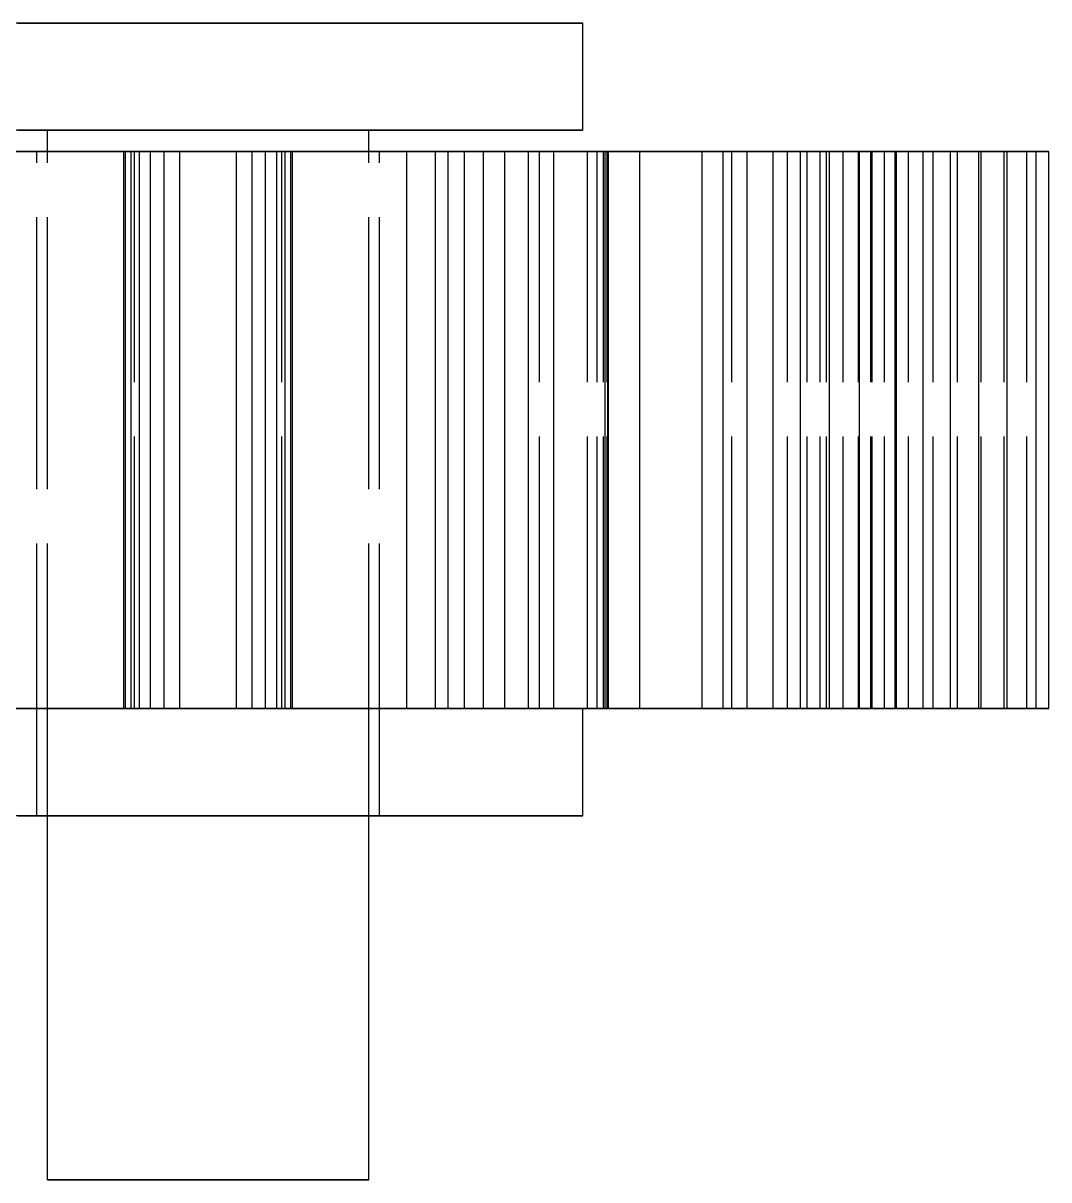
# Model space of a CAD drawing. Header units: millimetres. Extents: x -7 to 110, y -22 to 35.
# Drawn here: x 27.06 to 31.85, y 0 to 5.4 of the extents above; entities that cross this region are included whole.
import ezdxf

# ---------------------------------------------------------------- set-up
doc = ezdxf.new("R2010")
doc.units = ezdxf.units.MM
doc.linetypes.add('DASHED', pattern=[1.524, 1.27, -0.254])
doc.layers.add('HIDDEN', color=8, linetype='DASHED')
doc.layers.add('VISIBLE', color=7, linetype='CONTINUOUS')

msp = doc.modelspace()

# ---------------------------------------------------------------- linework, layer by layer
at = {"layer": 'HIDDEN'}
for points in [[(29.67492, 5.4), (29.61937, 5.4), (29.56381, 5.4), (29.50826, 5.4), (29.4527, 5.4), (29.39715, 5.4), (29.34159, 5.4), (29.28603, 5.4), (29.23048, 5.4), (29.17492, 5.4), (29.11937, 5.4), (29.06381, 5.4), (29.00826, 5.4), (28.9527, 5.4), (28.89715, 5.4), (28.84159, 5.4), (28.78603, 5.4), (28.73048, 5.4), (28.67492, 5.4), (28.61937, 5.4), (28.56381, 5.4), (28.50826, 5.4), (28.4527, 5.4), (28.39715, 5.4), (28.34159, 5.4), (28.28603, 5.4), (28.23048, 5.4), (28.17492, 5.4), (28.11937, 5.4), (28.06381, 5.4), (28.00826, 5.4), (27.9527, 5.4), (27.89715, 5.4), (27.84159, 5.4), (27.78603, 5.4), (27.73048, 5.4), (27.67492, 5.4), (27.61937, 5.4), (27.56381, 5.4), (27.50826, 5.4), (27.4527, 5.4), (27.39715, 5.4), (27.34159, 5.4), (27.28603, 5.4), (27.23048, 5.4), (27.17492, 5.4), (27.11937, 5.4), (27.06381, 5.4), (27.00826, 5.4)], [(29.67492, 4.9), (29.61937, 4.9), (29.56381, 4.9), (29.50826, 4.9), (29.4527, 4.9), (29.39715, 4.9), (29.34159, 4.9), (29.28603, 4.9), (29.23048, 4.9), (29.17492, 4.9), (29.11937, 4.9), (29.06381, 4.9), (29.00826, 4.9), (28.9527, 4.9), (28.89715, 4.9), (28.84159, 4.9), (28.78603, 4.9), (28.73048, 4.9), (28.67492, 4.9), (28.61937, 4.9), (28.56381, 4.9), (28.50826, 4.9), (28.4527, 4.9), (28.39715, 4.9), (28.34159, 4.9), (28.28603, 4.9), (28.23048, 4.9), (28.17492, 4.9), (28.11937, 4.9), (28.06381, 4.9), (28.00826, 4.9), (27.9527, 4.9), (27.89715, 4.9), (27.84159, 4.9), (27.78603, 4.9), (27.73048, 4.9), (27.67492, 4.9), (27.61937, 4.9), (27.56381, 4.9), (27.50826, 4.9), (27.4527, 4.9), (27.39715, 4.9), (27.34159, 4.9), (27.28603, 4.9), (27.23048, 4.9), (27.17492, 4.9), (27.11937, 4.9), (27.06381, 4.9), (27.00826, 4.9)], [(28.67492, 4.9), (28.65111, 4.9), (28.6273, 4.9), (28.60349, 4.9), (28.57969, 4.9), (28.55588, 4.9), (28.53207, 4.9), (28.50826, 4.9), (28.48445, 4.9), (28.46064, 4.9), (28.43683, 4.9), (28.41302, 4.9), (28.38921, 4.9), (28.3654, 4.9), (28.34159, 4.9), (28.31778, 4.9), (28.29397, 4.9), (28.27016, 4.9), (28.24635, 4.9), (28.22254, 4.9), (28.19873, 4.9), (28.17492, 4.9), (28.15111, 4.9), (28.1273, 4.9), (28.10349, 4.9), (28.07969, 4.9), (28.05588, 4.9), (28.03207, 4.9), (28.00826, 4.9), (27.98445, 4.9), (27.96064, 4.9), (27.93683, 4.9), (27.91302, 4.9), (27.88921, 4.9), (27.8654, 4.9), (27.84159, 4.9), (27.81778, 4.9), (27.79397, 4.9), (27.77016, 4.9), (27.74635, 4.9), (27.72254, 4.9), (27.69873, 4.9), (27.67492, 4.9), (27.65111, 4.9), (27.6273, 4.9), (27.60349, 4.9), (27.57969, 4.9), (27.55588, 4.9), (27.53207, 4.9), (27.50826, 4.9), (27.48445, 4.9), (27.46064, 4.9), (27.43683, 4.9), (27.41302, 4.9), (27.38921, 4.9), (27.3654, 4.9), (27.34159, 4.9), (27.31778, 4.9), (27.29397, 4.9), (27.27016, 4.9), (27.24635, 4.9), (27.22254, 4.9), (27.19873, 4.9), (27.17492, 4.9)], [(27.17492, 4.9), (27.18683, 4.9), (27.19873, 4.9), (27.21064, 4.9), (27.22254, 4.9), (27.23445, 4.9), (27.24635, 4.9), (27.25826, 4.9), (27.27016, 4.9), (27.28207, 4.9), (27.29397, 4.9), (27.30588, 4.9), (27.31778, 4.9), (27.32969, 4.9), (27.34159, 4.9), (27.35349, 4.9), (27.3654, 4.9), (27.3773, 4.9), (27.38921, 4.9), (27.40111, 4.9), (27.41302, 4.9), (27.42492, 4.9), (27.43683, 4.9), (27.44873, 4.9), (27.46064, 4.9), (27.47254, 4.9), (27.48445, 4.9), (27.49635, 4.9), (27.50826, 4.9), (27.52016, 4.9), (27.53207, 4.9), (27.54397, 4.9), (27.55588, 4.9), (27.56778, 4.9), (27.57969, 4.9), (27.59159, 4.9), (27.60349, 4.9), (27.6154, 4.9), (27.6273, 4.9), (27.63921, 4.9), (27.65111, 4.9), (27.66302, 4.9), (27.67492, 4.9), (27.68683, 4.9), (27.69873, 4.9), (27.71064, 4.9), (27.72254, 4.9), (27.73445, 4.9), (27.74635, 4.9), (27.75826, 4.9), (27.77016, 4.9), (27.78207, 4.9), (27.79397, 4.9), (27.80588, 4.9), (27.81778, 4.9), (27.82969, 4.9), (27.84159, 4.9), (27.85349, 4.9), (27.8654, 4.9), (27.8773, 4.9), (27.88921, 4.9), (27.90111, 4.9), (27.91302, 4.9), (27.92492, 4.9)], [(27.92492, 4.9), (27.93683, 4.9), (27.94873, 4.9), (27.96064, 4.9), (27.97254, 4.9), (27.98445, 4.9), (27.99635, 4.9), (28.00826, 4.9), (28.02016, 4.9), (28.03207, 4.9), (28.04397, 4.9), (28.05588, 4.9), (28.06778, 4.9), (28.07969, 4.9), (28.09159, 4.9), (28.10349, 4.9), (28.1154, 4.9), (28.1273, 4.9), (28.13921, 4.9), (28.15111, 4.9), (28.16302, 4.9), (28.17492, 4.9), (28.18683, 4.9), (28.19873, 4.9), (28.21064, 4.9), (28.22254, 4.9), (28.23445, 4.9), (28.24635, 4.9), (28.25826, 4.9), (28.27016, 4.9), (28.28207, 4.9), (28.29397, 4.9), (28.30588, 4.9), (28.31778, 4.9), (28.32969, 4.9), (28.34159, 4.9), (28.35349, 4.9), (28.3654, 4.9), (28.3773, 4.9), (28.38921, 4.9), (28.40111, 4.9), (28.41302, 4.9), (28.42492, 4.9), (28.43683, 4.9), (28.44873, 4.9), (28.46064, 4.9), (28.47254, 4.9), (28.48445, 4.9), (28.49635, 4.9), (28.50826, 4.9), (28.52016, 4.9), (28.53207, 4.9), (28.54397, 4.9), (28.55588, 4.9), (28.56778, 4.9), (28.57969, 4.9), (28.59159, 4.9), (28.60349, 4.9), (28.6154, 4.9), (28.6273, 4.9), (28.63921, 4.9), (28.65111, 4.9), (28.66302, 4.9), (28.67492, 4.9)], [(27.58086, 4.8), (26.99646, 4.8)], [(28.72492, 4.8), (28.69953, 4.8), (28.67413, 4.8), (28.64873, 4.8), (28.62334, 4.8), (28.59794, 4.8), (28.57254, 4.8), (28.54715, 4.8), (28.52175, 4.8), (28.49635, 4.8), (28.47095, 4.8), (28.44556, 4.8), (28.42016, 4.8), (28.39476, 4.8), (28.36937, 4.8), (28.34397, 4.8), (28.31857, 4.8), (28.29318, 4.8), (28.26778, 4.8), (28.24238, 4.8), (28.21699, 4.8), (28.19159, 4.8), (28.16619, 4.8), (28.1408, 4.8), (28.1154, 4.8), (28.09, 4.8), (28.06461, 4.8), (28.03921, 4.8), (28.01381, 4.8), (27.98842, 4.8), (27.96302, 4.8), (27.93762, 4.8), (27.91222, 4.8), (27.88683, 4.8), (27.86143, 4.8), (27.83603, 4.8), (27.81064, 4.8), (27.78524, 4.8), (27.75984, 4.8), (27.73445, 4.8), (27.70905, 4.8), (27.68365, 4.8), (27.65826, 4.8), (27.63286, 4.8), (27.60746, 4.8), (27.58207, 4.8), (27.55667, 4.8), (27.53127, 4.8), (27.50588, 4.8), (27.48048, 4.8), (27.45508, 4.8), (27.42969, 4.8), (27.40429, 4.8), (27.37889, 4.8), (27.35349, 4.8), (27.3281, 4.8), (27.3027, 4.8), (27.2773, 4.8), (27.25191, 4.8), (27.22651, 4.8), (27.20111, 4.8), (27.17572, 4.8), (27.15032, 4.8), (27.12492, 4.8)], [(27.12492, 4.8), (27.13762, 4.8), (27.15032, 4.8), (27.16302, 4.8), (27.17572, 4.8), (27.18842, 4.8), (27.20111, 4.8), (27.21381, 4.8), (27.22651, 4.8), (27.23921, 4.8), (27.25191, 4.8), (27.26461, 4.8), (27.2773, 4.8), (27.29, 4.8), (27.3027, 4.8), (27.3154, 4.8), (27.3281, 4.8), (27.3408, 4.8), (27.35349, 4.8), (27.36619, 4.8), (27.37889, 4.8), (27.39159, 4.8), (27.40429, 4.8), (27.41699, 4.8), (27.42969, 4.8), (27.44238, 4.8), (27.45508, 4.8), (27.46778, 4.8), (27.48048, 4.8), (27.49318, 4.8), (27.50588, 4.8), (27.51857, 4.8), (27.53127, 4.8), (27.54397, 4.8), (27.55667, 4.8), (27.56937, 4.8), (27.58207, 4.8), (27.59476, 4.8), (27.60746, 4.8), (27.62016, 4.8), (27.63286, 4.8), (27.64556, 4.8), (27.65826, 4.8), (27.67095, 4.8), (27.68365, 4.8), (27.69635, 4.8), (27.70905, 4.8), (27.72175, 4.8), (27.73445, 4.8), (27.74715, 4.8), (27.75984, 4.8), (27.77254, 4.8), (27.78524, 4.8), (27.79794, 4.8), (27.81064, 4.8), (27.82334, 4.8), (27.83603, 4.8), (27.84873, 4.8), (27.86143, 4.8), (27.87413, 4.8), (27.88683, 4.8), (27.89953, 4.8), (27.91222, 4.8), (27.92492, 4.8)], [(27.12492, 1.7), (27.12492, 4.8)], [(27.17492, 1.7), (27.17492, 4.8)], [(27.58086, 4.8), (27.53133, 4.8)], [(27.53133, 4.8), (27.58086, 4.8)], [(27.53133, 4.8), (27.58086, 4.8)], [(27.53862, 4.8), (27.53133, 4.8)], [(27.53133, 2.2), (27.53133, 4.8)], [(27.5649, 4.8), (27.53862, 4.8)], [(27.53862, 2.2), (27.53862, 4.8)], [(27.60473, 4.8), (27.5649, 4.8)], [(27.5649, 2.2), (27.5649, 4.8)], [(27.58086, 2.2), (27.58086, 4.8)], [(27.58086, 2.2), (27.58086, 4.8)], [(27.65641, 4.8), (27.60473, 4.8)], [(27.60473, 2.2), (27.60473, 4.8)], [(27.71902, 4.8), (27.65641, 4.8)], [(27.65641, 2.2), (27.65641, 4.8)], [(27.79202, 4.8), (27.71902, 4.8)], [(27.71902, 2.2), (27.71902, 4.8)], [(28.05782, 4.8), (27.79202, 4.8)], [(27.79202, 2.2), (27.79202, 4.8)], [(27.92492, 4.8), (27.93762, 4.8), (27.95032, 4.8), (27.96302, 4.8), (27.97572, 4.8), (27.98842, 4.8), (28.00111, 4.8), (28.01381, 4.8), (28.02651, 4.8), (28.03921, 4.8), (28.05191, 4.8), (28.06461, 4.8), (28.0773, 4.8), (28.09, 4.8), (28.1027, 4.8), (28.1154, 4.8), (28.1281, 4.8), (28.1408, 4.8), (28.15349, 4.8), (28.16619, 4.8), (28.17889, 4.8), (28.19159, 4.8), (28.20429, 4.8), (28.21699, 4.8), (28.22969, 4.8), (28.24238, 4.8), (28.25508, 4.8), (28.26778, 4.8), (28.28048, 4.8), (28.29318, 4.8), (28.30588, 4.8), (28.31857, 4.8), (28.33127, 4.8), (28.34397, 4.8), (28.35667, 4.8), (28.36937, 4.8), (28.38207, 4.8), (28.39476, 4.8), (28.40746, 4.8), (28.42016, 4.8), (28.43286, 4.8), (28.44556, 4.8), (28.45826, 4.8), (28.47095, 4.8), (28.48365, 4.8), (28.49635, 4.8), (28.50905, 4.8), (28.52175, 4.8), (28.53445, 4.8), (28.54715, 4.8), (28.55984, 4.8), (28.57254, 4.8), (28.58524, 4.8), (28.59794, 4.8), (28.61064, 4.8), (28.62334, 4.8), (28.63603, 4.8), (28.64873, 4.8), (28.66143, 4.8), (28.67413, 4.8), (28.68683, 4.8), (28.69953, 4.8), (28.71222, 4.8), (28.72492, 4.8)], [(28.13082, 4.8), (28.05782, 4.8)], [(28.05782, 2.2), (28.05782, 4.8)], [(28.19344, 4.8), (28.13082, 4.8)], [(28.13082, 2.2), (28.13082, 4.8)], [(28.24511, 4.8), (28.19344, 4.8)], [(28.19344, 2.2), (28.19344, 4.8)], [(28.28495, 4.8), (28.24511, 4.8)], [(28.24511, 2.2), (28.24511, 4.8)], [(28.31852, 4.8), (28.26899, 4.8)], [(28.26899, 4.8), (28.31852, 4.8)], [(28.85338, 4.8), (28.26899, 4.8)], [(28.26899, 4.8), (28.31852, 4.8)], [(28.26899, 2.2), (28.26899, 4.8)], [(28.26899, 2.2), (28.26899, 4.8)], [(28.31122, 4.8), (28.28495, 4.8)], [(28.28495, 2.2), (28.28495, 4.8)], [(28.31852, 4.8), (28.31122, 4.8)], [(28.31122, 2.2), (28.31122, 4.8)], [(28.31852, 2.2), (28.31852, 4.8)], [(28.67492, 1.7), (28.67492, 4.8)], [(28.72492, 1.7), (28.72492, 4.8)], [(28.98706, 4.8), (28.85338, 4.8)], [(28.85338, 2.2), (28.85338, 4.8)], [(29.04578, 4.8), (28.98706, 4.8)], [(28.98706, 2.2), (28.98706, 4.8)], [(29.12241, 4.8), (29.04578, 4.8)], [(29.04578, 2.2), (29.04578, 4.8)], [(29.2116, 4.8), (29.12241, 4.8)], [(29.12241, 2.2), (29.12241, 4.8)], [(29.31153, 4.8), (29.2116, 4.8)], [(29.2116, 2.2), (29.2116, 4.8)], [(29.42116, 4.8), (29.31153, 4.8)], [(29.31153, 2.2), (29.31153, 4.8)], [(29.53976, 4.8), (29.42116, 4.8)], [(29.42116, 2.2), (29.42116, 4.8)], [(29.6963, 4.8), (29.47336, 4.8)], [(29.47336, 4.8), (29.79538, 4.8)], [(29.94202, 4.8), (29.47336, 4.8)], [(29.47336, 4.8), (29.6963, 4.8)], [(29.47336, 2.2), (29.47336, 4.8)], [(29.47336, 2.2), (29.47336, 4.8)], [(29.77924, 4.8), (29.53976, 4.8)], [(29.53976, 2.2), (29.53976, 4.8)], [(29.74187, 4.8), (29.6963, 4.8)], [(29.6963, 4.8), (29.74187, 4.8)], [(29.6963, 2.2), (29.6963, 4.8)], [(29.6963, 2.2), (29.6963, 4.8)], [(29.77115, 4.8), (29.74187, 4.8)], [(29.74187, 4.8), (29.77115, 4.8)], [(29.74187, 2.2), (29.74187, 4.8)], [(29.74187, 2.2), (29.74187, 4.8)], [(29.78856, 4.8), (29.77115, 4.8)], [(29.77115, 4.8), (29.78856, 4.8)], [(29.77115, 2.2), (29.77115, 4.8)], [(29.77115, 2.2), (29.77115, 4.8)], [(29.79218, 4.8), (29.77924, 4.8)], [(29.77924, 2.2), (29.77924, 4.8)], [(29.79538, 4.8), (29.78856, 4.8)], [(29.78856, 4.8), (29.79538, 4.8)], [(29.78856, 2.2), (29.78856, 4.8)], [(29.78856, 2.2), (29.78856, 4.8)], [(29.79538, 4.8), (29.79218, 4.8)], [(29.79218, 2.2), (29.79218, 4.8)], [(29.79538, 2.2), (29.79538, 4.8)], [(30.23242, 4.8), (29.94202, 4.8)], [(29.94202, 2.2), (29.94202, 4.8)], [(30.33093, 4.8), (30.23242, 4.8)], [(30.23242, 2.2), (30.23242, 4.8)], [(30.44274, 4.8), (30.33093, 4.8)], [(30.33093, 2.2), (30.33093, 4.8)], [(30.72323, 4.8), (30.37105, 4.8)], [(30.37105, 4.8), (30.63114, 4.8)], [(30.63114, 4.8), (30.37105, 4.8)], [(30.37105, 4.8), (30.72323, 4.8)], [(30.37105, 2.2), (30.37105, 4.8)], [(30.37105, 2.2), (30.37105, 4.8)], [(30.56362, 4.8), (30.44274, 4.8)], [(30.44274, 2.2), (30.44274, 4.8)], [(30.69202, 4.8), (30.56362, 4.8)], [(30.56362, 2.2), (30.56362, 4.8)], [(30.63114, 4.8), (31.02076, 4.8)], [(31.02076, 4.8), (30.63114, 4.8)], [(30.63114, 2.2), (30.63114, 4.8)], [(30.63114, 2.2), (30.63114, 4.8)], [(30.82694, 4.8), (30.69202, 4.8)], [(30.69202, 2.2), (30.69202, 4.8)], [(30.81264, 4.8), (30.72323, 4.8)], [(30.72323, 4.8), (30.81264, 4.8)], [(30.72323, 2.2), (30.72323, 4.8)], [(30.72323, 2.2), (30.72323, 4.8)], [(31.19593, 4.8), (30.78426, 4.8)], [(30.78426, 4.8), (31.19593, 4.8)], [(30.78426, 2.2), (30.78426, 4.8)], [(30.78426, 2.2), (30.78426, 4.8)], [(30.89168, 4.8), (30.81264, 4.8)], [(30.81264, 4.8), (30.89168, 4.8)], [(30.81264, 2.2), (30.81264, 4.8)], [(30.81264, 2.2), (30.81264, 4.8)], [(30.96766, 4.8), (30.82694, 4.8)], [(30.82694, 2.2), (30.82694, 4.8)], [(30.9629, 4.8), (30.89168, 4.8)], [(30.89168, 4.8), (30.9629, 4.8)], [(30.89168, 2.2), (30.89168, 4.8)], [(30.89168, 2.2), (30.89168, 4.8)], [(31.02685, 4.8), (30.9629, 4.8)], [(30.9629, 4.8), (31.02685, 4.8)], [(30.9629, 2.2), (30.9629, 4.8)], [(30.9629, 2.2), (30.9629, 4.8)], [(31.13338, 4.8), (30.96766, 4.8)], [(30.96766, 2.2), (30.96766, 4.8)], [(31.02076, 4.8), (31.13338, 4.8)], [(31.13955, 4.8), (31.02076, 4.8)], [(31.02076, 2.2), (31.02076, 4.8)], [(31.02076, 2.2), (31.02076, 4.8)], [(31.0837, 4.8), (31.02685, 4.8)], [(31.02685, 4.8), (31.0837, 4.8)], [(31.02685, 2.2), (31.02685, 4.8)], [(31.02685, 2.2), (31.02685, 4.8)], [(31.13338, 4.8), (31.0837, 4.8)], [(31.0837, 4.8), (31.13338, 4.8)], [(31.0837, 2.2), (31.0837, 4.8)], [(31.0837, 2.2), (31.0837, 4.8)], [(31.13338, 2.2), (31.13338, 4.8)], [(31.26439, 4.8), (31.13955, 4.8)], [(31.13955, 2.2), (31.13955, 4.8)], [(31.31147, 4.8), (31.19593, 4.8)], [(31.19593, 4.8), (31.31147, 4.8)], [(31.19593, 2.2), (31.19593, 4.8)], [(31.19593, 2.2), (31.19593, 4.8)], [(31.39302, 4.8), (31.26439, 4.8)], [(31.26439, 2.2), (31.26439, 4.8)], [(31.42462, 4.8), (31.31147, 4.8)], [(31.31147, 4.8), (31.42462, 4.8)], [(31.31147, 2.2), (31.31147, 4.8)], [(31.31147, 2.2), (31.31147, 4.8)], [(31.52445, 4.8), (31.39302, 4.8)], [(31.39302, 2.2), (31.39302, 4.8)], [(31.53552, 4.8), (31.42462, 4.8)], [(31.42462, 4.8), (31.53552, 4.8)], [(31.42462, 2.2), (31.42462, 4.8)], [(31.42462, 2.2), (31.42462, 4.8)], [(31.65795, 4.8), (31.52445, 4.8)], [(31.52445, 2.2), (31.52445, 4.8)], [(31.64395, 4.8), (31.53552, 4.8)], [(31.53552, 4.8), (31.64395, 4.8)], [(31.53552, 2.2), (31.53552, 4.8)], [(31.53552, 2.2), (31.53552, 4.8)], [(31.74958, 4.8), (31.64395, 4.8)], [(31.64395, 4.8), (31.74958, 4.8)], [(31.64395, 2.2), (31.64395, 4.8)], [(31.64395, 2.2), (31.64395, 4.8)], [(31.79291, 4.8), (31.65795, 4.8)], [(31.65795, 2.2), (31.65795, 4.8)], [(31.85205, 4.8), (31.74958, 4.8)], [(31.74958, 4.8), (31.85205, 4.8)], [(31.74958, 2.2), (31.74958, 4.8)], [(31.74958, 2.2), (31.74958, 4.8)], [(31.85205, 4.8), (31.79291, 4.8)], [(31.79291, 2.2), (31.79291, 4.8)], [(31.85205, 2.2), (31.85205, 4.8)], [(27.58086, 2.2), (26.99646, 2.2)], [(29.67492, 2.2), (29.61937, 2.2), (29.56381, 2.2), (29.50826, 2.2), (29.4527, 2.2), (29.39715, 2.2), (29.34159, 2.2), (29.28603, 2.2), (29.23048, 2.2), (29.17492, 2.2), (29.11937, 2.2), (29.06381, 2.2), (29.00826, 2.2), (28.9527, 2.2), (28.89715, 2.2), (28.84159, 2.2), (28.78603, 2.2), (28.73048, 2.2), (28.67492, 2.2), (28.61937, 2.2), (28.56381, 2.2), (28.50826, 2.2), (28.4527, 2.2), (28.39715, 2.2), (28.34159, 2.2), (28.28603, 2.2), (28.23048, 2.2), (28.17492, 2.2), (28.11937, 2.2), (28.06381, 2.2), (28.00826, 2.2), (27.9527, 2.2), (27.89715, 2.2), (27.84159, 2.2), (27.78603, 2.2), (27.73048, 2.2), (27.67492, 2.2), (27.61937, 2.2), (27.56381, 2.2), (27.50826, 2.2), (27.4527, 2.2), (27.39715, 2.2), (27.34159, 2.2), (27.28603, 2.2), (27.23048, 2.2), (27.17492, 2.2), (27.11937, 2.2), (27.06381, 2.2), (27.00826, 2.2)], [(27.03603, 2.2), (27.06381, 2.2), (27.09159, 2.2), (27.11937, 2.2), (27.14715, 2.2), (27.17492, 2.2), (27.2027, 2.2), (27.23048, 2.2), (27.25826, 2.2), (27.28603, 2.2), (27.31381, 2.2), (27.34159, 2.2), (27.36937, 2.2), (27.39715, 2.2), (27.42492, 2.2), (27.4527, 2.2), (27.48048, 2.2), (27.50826, 2.2), (27.53603, 2.2), (27.56381, 2.2), (27.59159, 2.2), (27.61937, 2.2), (27.64715, 2.2), (27.67492, 2.2), (27.7027, 2.2), (27.73048, 2.2), (27.75826, 2.2), (27.78603, 2.2), (27.81381, 2.2), (27.84159, 2.2), (27.86937, 2.2), (27.89715, 2.2), (27.92492, 2.2)], [(27.58086, 2.2), (27.53133, 2.2)], [(27.53133, 2.2), (27.58086, 2.2)], [(27.53133, 2.2), (27.58086, 2.2)], [(27.53862, 2.2), (27.53133, 2.2)], [(27.5649, 2.2), (27.53862, 2.2)], [(27.60473, 2.2), (27.5649, 2.2)], [(27.65641, 2.2), (27.60473, 2.2)], [(27.71902, 2.2), (27.65641, 2.2)], [(27.79202, 2.2), (27.71902, 2.2)], [(28.05782, 2.2), (27.79202, 2.2)], [(27.92492, 2.2), (27.9527, 2.2), (27.98048, 2.2), (28.00826, 2.2), (28.03603, 2.2), (28.06381, 2.2), (28.09159, 2.2), (28.11937, 2.2), (28.14715, 2.2), (28.17492, 2.2), (28.2027, 2.2), (28.23048, 2.2), (28.25826, 2.2), (28.28603, 2.2), (28.31381, 2.2), (28.34159, 2.2), (28.36937, 2.2), (28.39715, 2.2), (28.42492, 2.2), (28.4527, 2.2), (28.48048, 2.2), (28.50826, 2.2), (28.53603, 2.2), (28.56381, 2.2), (28.59159, 2.2), (28.61937, 2.2), (28.64715, 2.2), (28.67492, 2.2), (28.7027, 2.2), (28.73048, 2.2), (28.75826, 2.2), (28.78603, 2.2), (28.81381, 2.2), (28.84159, 2.2), (28.86937, 2.2), (28.89715, 2.2), (28.92492, 2.2), (28.9527, 2.2), (28.98048, 2.2), (29.00826, 2.2), (29.03603, 2.2), (29.06381, 2.2), (29.09159, 2.2), (29.11937, 2.2), (29.14715, 2.2), (29.17492, 2.2), (29.2027, 2.2), (29.23048, 2.2), (29.25826, 2.2), (29.28603, 2.2), (29.31381, 2.2), (29.34159, 2.2), (29.36937, 2.2), (29.39715, 2.2), (29.42492, 2.2), (29.4527, 2.2), (29.48048, 2.2), (29.50826, 2.2), (29.53603, 2.2), (29.56381, 2.2), (29.59159, 2.2), (29.61937, 2.2), (29.64715, 2.2), (29.67492, 2.2)], [(28.13082, 2.2), (28.05782, 2.2)], [(28.19344, 2.2), (28.13082, 2.2)], [(28.24511, 2.2), (28.19344, 2.2)], [(28.28495, 2.2), (28.24511, 2.2)], [(28.31852, 2.2), (28.26899, 2.2)], [(28.26899, 2.2), (28.31852, 2.2)], [(28.85338, 2.2), (28.26899, 2.2)], [(28.26899, 2.2), (28.31852, 2.2)], [(28.31122, 2.2), (28.28495, 2.2)], [(28.31852, 2.2), (28.31122, 2.2)], [(28.98706, 2.2), (28.85338, 2.2)], [(29.04578, 2.2), (28.98706, 2.2)], [(29.12241, 2.2), (29.04578, 2.2)], [(29.2116, 2.2), (29.12241, 2.2)], [(29.31153, 2.2), (29.2116, 2.2)], [(29.42116, 2.2), (29.31153, 2.2)], [(29.53976, 2.2), (29.42116, 2.2)], [(29.6963, 2.2), (29.47336, 2.2)], [(29.47336, 2.2), (29.79538, 2.2)], [(29.94202, 2.2), (29.47336, 2.2)], [(29.47336, 2.2), (29.6963, 2.2)], [(29.77924, 2.2), (29.53976, 2.2)], [(29.74187, 2.2), (29.6963, 2.2)], [(29.6963, 2.2), (29.74187, 2.2)], [(29.77115, 2.2), (29.74187, 2.2)], [(29.74187, 2.2), (29.77115, 2.2)], [(29.78856, 2.2), (29.77115, 2.2)], [(29.77115, 2.2), (29.78856, 2.2)], [(29.79218, 2.2), (29.77924, 2.2)], [(29.79538, 2.2), (29.78856, 2.2)], [(29.78856, 2.2), (29.79538, 2.2)], [(29.79538, 2.2), (29.79218, 2.2)], [(30.23242, 2.2), (29.94202, 2.2)], [(30.33093, 2.2), (30.23242, 2.2)], [(30.44274, 2.2), (30.33093, 2.2)], [(30.72323, 2.2), (30.37105, 2.2)], [(30.37105, 2.2), (30.63114, 2.2)], [(30.63114, 2.2), (30.37105, 2.2)], [(30.37105, 2.2), (30.72323, 2.2)], [(30.56362, 2.2), (30.44274, 2.2)], [(30.69202, 2.2), (30.56362, 2.2)], [(30.63114, 2.2), (31.02076, 2.2)], [(31.02076, 2.2), (30.63114, 2.2)], [(30.82694, 2.2), (30.69202, 2.2)], [(30.81264, 2.2), (30.72323, 2.2)], [(30.72323, 2.2), (30.81264, 2.2)], [(31.19593, 2.2), (30.78426, 2.2)], [(30.78426, 2.2), (31.19593, 2.2)], [(30.89168, 2.2), (30.81264, 2.2)], [(30.81264, 2.2), (30.89168, 2.2)], [(30.96766, 2.2), (30.82694, 2.2)], [(30.9629, 2.2), (30.89168, 2.2)], [(30.89168, 2.2), (30.9629, 2.2)], [(31.02685, 2.2), (30.9629, 2.2)], [(30.9629, 2.2), (31.02685, 2.2)], [(31.13338, 2.2), (30.96766, 2.2)], [(31.02076, 2.2), (31.13338, 2.2)], [(31.13955, 2.2), (31.02076, 2.2)], [(31.0837, 2.2), (31.02685, 2.2)], [(31.02685, 2.2), (31.0837, 2.2)], [(31.13338, 2.2), (31.0837, 2.2)], [(31.0837, 2.2), (31.13338, 2.2)], [(31.26439, 2.2), (31.13955, 2.2)], [(31.31147, 2.2), (31.19593, 2.2)], [(31.19593, 2.2), (31.31147, 2.2)], [(31.39302, 2.2), (31.26439, 2.2)], [(31.42462, 2.2), (31.31147, 2.2)], [(31.31147, 2.2), (31.42462, 2.2)], [(31.52445, 2.2), (31.39302, 2.2)], [(31.53552, 2.2), (31.42462, 2.2)], [(31.42462, 2.2), (31.53552, 2.2)], [(31.65795, 2.2), (31.52445, 2.2)], [(31.64395, 2.2), (31.53552, 2.2)], [(31.53552, 2.2), (31.64395, 2.2)], [(31.74958, 2.2), (31.64395, 2.2)], [(31.64395, 2.2), (31.74958, 2.2)], [(31.79291, 2.2), (31.65795, 2.2)], [(31.85205, 2.2), (31.74958, 2.2)], [(31.74958, 2.2), (31.85205, 2.2)], [(31.85205, 2.2), (31.79291, 2.2)], [(29.67492, 1.7), (29.61937, 1.7), (29.56381, 1.7), (29.50826, 1.7), (29.4527, 1.7), (29.39715, 1.7), (29.34159, 1.7), (29.28603, 1.7), (29.23048, 1.7), (29.17492, 1.7), (29.11937, 1.7), (29.06381, 1.7), (29.00826, 1.7), (28.9527, 1.7), (28.89715, 1.7), (28.84159, 1.7), (28.78603, 1.7), (28.73048, 1.7), (28.67492, 1.7), (28.61937, 1.7), (28.56381, 1.7), (28.50826, 1.7), (28.4527, 1.7), (28.39715, 1.7), (28.34159, 1.7), (28.28603, 1.7), (28.23048, 1.7), (28.17492, 1.7), (28.11937, 1.7), (28.06381, 1.7), (28.00826, 1.7), (27.9527, 1.7), (27.89715, 1.7), (27.84159, 1.7), (27.78603, 1.7), (27.73048, 1.7), (27.67492, 1.7), (27.61937, 1.7), (27.56381, 1.7), (27.50826, 1.7), (27.4527, 1.7), (27.39715, 1.7), (27.34159, 1.7), (27.28603, 1.7), (27.23048, 1.7), (27.17492, 1.7), (27.11937, 1.7), (27.06381, 1.7), (27.00826, 1.7)], [(28.72492, 1.7), (28.69953, 1.7), (28.67413, 1.7), (28.64873, 1.7), (28.62334, 1.7), (28.59794, 1.7), (28.57254, 1.7), (28.54715, 1.7), (28.52175, 1.7), (28.49635, 1.7), (28.47095, 1.7), (28.44556, 1.7), (28.42016, 1.7), (28.39476, 1.7), (28.36937, 1.7), (28.34397, 1.7), (28.31857, 1.7), (28.29318, 1.7), (28.26778, 1.7), (28.24238, 1.7), (28.21699, 1.7), (28.19159, 1.7), (28.16619, 1.7), (28.1408, 1.7), (28.1154, 1.7), (28.09, 1.7), (28.06461, 1.7), (28.03921, 1.7), (28.01381, 1.7), (27.98842, 1.7), (27.96302, 1.7), (27.93762, 1.7), (27.91222, 1.7), (27.88683, 1.7), (27.86143, 1.7), (27.83603, 1.7), (27.81064, 1.7), (27.78524, 1.7), (27.75984, 1.7), (27.73445, 1.7), (27.70905, 1.7), (27.68365, 1.7), (27.65826, 1.7), (27.63286, 1.7), (27.60746, 1.7), (27.58207, 1.7), (27.55667, 1.7), (27.53127, 1.7), (27.50588, 1.7), (27.48048, 1.7), (27.45508, 1.7), (27.42969, 1.7), (27.40429, 1.7), (27.37889, 1.7), (27.35349, 1.7), (27.3281, 1.7), (27.3027, 1.7), (27.2773, 1.7), (27.25191, 1.7), (27.22651, 1.7), (27.20111, 1.7), (27.17572, 1.7), (27.15032, 1.7), (27.12492, 1.7)], [(27.12492, 1.7), (27.13762, 1.7), (27.15032, 1.7), (27.16302, 1.7), (27.17572, 1.7), (27.18842, 1.7), (27.20111, 1.7), (27.21381, 1.7), (27.22651, 1.7), (27.23921, 1.7), (27.25191, 1.7), (27.26461, 1.7), (27.2773, 1.7), (27.29, 1.7), (27.3027, 1.7), (27.3154, 1.7), (27.3281, 1.7), (27.3408, 1.7), (27.35349, 1.7), (27.36619, 1.7), (27.37889, 1.7), (27.39159, 1.7), (27.40429, 1.7), (27.41699, 1.7), (27.42969, 1.7), (27.44238, 1.7), (27.45508, 1.7), (27.46778, 1.7), (27.48048, 1.7), (27.49318, 1.7), (27.50588, 1.7), (27.51857, 1.7), (27.53127, 1.7), (27.54397, 1.7), (27.55667, 1.7), (27.56937, 1.7), (27.58207, 1.7), (27.59476, 1.7), (27.60746, 1.7), (27.62016, 1.7), (27.63286, 1.7), (27.64556, 1.7), (27.65826, 1.7), (27.67095, 1.7), (27.68365, 1.7), (27.69635, 1.7), (27.70905, 1.7), (27.72175, 1.7), (27.73445, 1.7), (27.74715, 1.7), (27.75984, 1.7), (27.77254, 1.7), (27.78524, 1.7), (27.79794, 1.7), (27.81064, 1.7), (27.82334, 1.7), (27.83603, 1.7), (27.84873, 1.7), (27.86143, 1.7), (27.87413, 1.7), (27.88683, 1.7), (27.89953, 1.7), (27.91222, 1.7), (27.92492, 1.7)], [(27.92492, 1.7), (27.93762, 1.7), (27.95032, 1.7), (27.96302, 1.7), (27.97572, 1.7), (27.98842, 1.7), (28.00111, 1.7), (28.01381, 1.7), (28.02651, 1.7), (28.03921, 1.7), (28.05191, 1.7), (28.06461, 1.7), (28.0773, 1.7), (28.09, 1.7), (28.1027, 1.7), (28.1154, 1.7), (28.1281, 1.7), (28.1408, 1.7), (28.15349, 1.7), (28.16619, 1.7), (28.17889, 1.7), (28.19159, 1.7), (28.20429, 1.7), (28.21699, 1.7), (28.22969, 1.7), (28.24238, 1.7), (28.25508, 1.7), (28.26778, 1.7), (28.28048, 1.7), (28.29318, 1.7), (28.30588, 1.7), (28.31857, 1.7), (28.33127, 1.7), (28.34397, 1.7), (28.35667, 1.7), (28.36937, 1.7), (28.38207, 1.7), (28.39476, 1.7), (28.40746, 1.7), (28.42016, 1.7), (28.43286, 1.7), (28.44556, 1.7), (28.45826, 1.7), (28.47095, 1.7), (28.48365, 1.7), (28.49635, 1.7), (28.50905, 1.7), (28.52175, 1.7), (28.53445, 1.7), (28.54715, 1.7), (28.55984, 1.7), (28.57254, 1.7), (28.58524, 1.7), (28.59794, 1.7), (28.61064, 1.7), (28.62334, 1.7), (28.63603, 1.7), (28.64873, 1.7), (28.66143, 1.7), (28.67413, 1.7), (28.68683, 1.7), (28.69953, 1.7), (28.71222, 1.7), (28.72492, 1.7)], [(28.67492, 0), (28.65111, 0), (28.6273, 0), (28.60349, 0), (28.57969, 0), (28.55588, 0), (28.53207, 0), (28.50826, 0), (28.48445, 0), (28.46064, 0), (28.43683, 0), (28.41302, 0), (28.38921, 0), (28.3654, 0), (28.34159, 0), (28.31778, 0), (28.29397, 0), (28.27016, 0), (28.24635, 0), (28.22254, 0), (28.19873, 0), (28.17492, 0), (28.15111, 0), (28.1273, 0), (28.10349, 0), (28.07969, 0), (28.05588, 0), (28.03207, 0), (28.00826, 0), (27.98445, 0), (27.96064, 0), (27.93683, 0), (27.91302, 0), (27.88921, 0), (27.8654, 0), (27.84159, 0), (27.81778, 0), (27.79397, 0), (27.77016, 0), (27.74635, 0), (27.72254, 0), (27.69873, 0), (27.67492, 0), (27.65111, 0), (27.6273, 0), (27.60349, 0), (27.57969, 0), (27.55588, 0), (27.53207, 0), (27.50826, 0), (27.48445, 0), (27.46064, 0), (27.43683, 0), (27.41302, 0), (27.38921, 0), (27.3654, 0), (27.34159, 0), (27.31778, 0), (27.29397, 0), (27.27016, 0), (27.24635, 0), (27.22254, 0), (27.19873, 0), (27.17492, 0)]]:
    msp.add_lwpolyline(points, dxfattribs=at)
at = {"layer": 'VISIBLE'}
for points in [[(27.03603, 5.4), (27.06381, 5.4), (27.09159, 5.4), (27.11937, 5.4), (27.14715, 5.4), (27.17492, 5.4), (27.2027, 5.4), (27.23048, 5.4), (27.25826, 5.4), (27.28603, 5.4), (27.31381, 5.4), (27.34159, 5.4), (27.36937, 5.4), (27.39715, 5.4), (27.42492, 5.4), (27.4527, 5.4), (27.48048, 5.4), (27.50826, 5.4), (27.53603, 5.4), (27.56381, 5.4), (27.59159, 5.4), (27.61937, 5.4), (27.64715, 5.4), (27.67492, 5.4), (27.7027, 5.4), (27.73048, 5.4), (27.75826, 5.4), (27.78603, 5.4), (27.81381, 5.4), (27.84159, 5.4), (27.86937, 5.4), (27.89715, 5.4), (27.92492, 5.4)], [(27.92492, 5.4), (27.9527, 5.4), (27.98048, 5.4), (28.00826, 5.4), (28.03603, 5.4), (28.06381, 5.4), (28.09159, 5.4), (28.11937, 5.4), (28.14715, 5.4), (28.17492, 5.4), (28.2027, 5.4), (28.23048, 5.4), (28.25826, 5.4), (28.28603, 5.4), (28.31381, 5.4), (28.34159, 5.4), (28.36937, 5.4), (28.39715, 5.4), (28.42492, 5.4), (28.4527, 5.4), (28.48048, 5.4), (28.50826, 5.4), (28.53603, 5.4), (28.56381, 5.4), (28.59159, 5.4), (28.61937, 5.4), (28.64715, 5.4), (28.67492, 5.4), (28.7027, 5.4), (28.73048, 5.4), (28.75826, 5.4), (28.78603, 5.4), (28.81381, 5.4), (28.84159, 5.4), (28.86937, 5.4), (28.89715, 5.4), (28.92492, 5.4), (28.9527, 5.4), (28.98048, 5.4), (29.00826, 5.4), (29.03603, 5.4), (29.06381, 5.4), (29.09159, 5.4), (29.11937, 5.4), (29.14715, 5.4), (29.17492, 5.4), (29.2027, 5.4), (29.23048, 5.4), (29.25826, 5.4), (29.28603, 5.4), (29.31381, 5.4), (29.34159, 5.4), (29.36937, 5.4), (29.39715, 5.4), (29.42492, 5.4), (29.4527, 5.4), (29.48048, 5.4), (29.50826, 5.4), (29.53603, 5.4), (29.56381, 5.4), (29.59159, 5.4), (29.61937, 5.4), (29.64715, 5.4), (29.67492, 5.4)], [(29.67492, 4.9), (29.67492, 5.4)], [(27.03603, 4.9), (27.06381, 4.9), (27.09159, 4.9), (27.11937, 4.9), (27.14715, 4.9), (27.17492, 4.9), (27.2027, 4.9), (27.23048, 4.9), (27.25826, 4.9), (27.28603, 4.9), (27.31381, 4.9), (27.34159, 4.9), (27.36937, 4.9), (27.39715, 4.9), (27.42492, 4.9), (27.4527, 4.9), (27.48048, 4.9), (27.50826, 4.9), (27.53603, 4.9), (27.56381, 4.9), (27.59159, 4.9), (27.61937, 4.9), (27.64715, 4.9), (27.67492, 4.9), (27.7027, 4.9), (27.73048, 4.9), (27.75826, 4.9), (27.78603, 4.9), (27.81381, 4.9), (27.84159, 4.9), (27.86937, 4.9), (27.89715, 4.9), (27.92492, 4.9)], [(27.17492, 4.8), (27.17492, 4.9)], [(27.92492, 4.9), (27.9527, 4.9), (27.98048, 4.9), (28.00826, 4.9), (28.03603, 4.9), (28.06381, 4.9), (28.09159, 4.9), (28.11937, 4.9), (28.14715, 4.9), (28.17492, 4.9), (28.2027, 4.9), (28.23048, 4.9), (28.25826, 4.9), (28.28603, 4.9), (28.31381, 4.9), (28.34159, 4.9), (28.36937, 4.9), (28.39715, 4.9), (28.42492, 4.9), (28.4527, 4.9), (28.48048, 4.9), (28.50826, 4.9), (28.53603, 4.9), (28.56381, 4.9), (28.59159, 4.9), (28.61937, 4.9), (28.64715, 4.9), (28.67492, 4.9), (28.7027, 4.9), (28.73048, 4.9), (28.75826, 4.9), (28.78603, 4.9), (28.81381, 4.9), (28.84159, 4.9), (28.86937, 4.9), (28.89715, 4.9), (28.92492, 4.9), (28.9527, 4.9), (28.98048, 4.9), (29.00826, 4.9), (29.03603, 4.9), (29.06381, 4.9), (29.09159, 4.9), (29.11937, 4.9), (29.14715, 4.9), (29.17492, 4.9), (29.2027, 4.9), (29.23048, 4.9), (29.25826, 4.9), (29.28603, 4.9), (29.31381, 4.9), (29.34159, 4.9), (29.36937, 4.9), (29.39715, 4.9), (29.42492, 4.9), (29.4527, 4.9), (29.48048, 4.9), (29.50826, 4.9), (29.53603, 4.9), (29.56381, 4.9), (29.59159, 4.9), (29.61937, 4.9), (29.64715, 4.9), (29.67492, 4.9)], [(28.67492, 4.8), (28.67492, 4.9)], [(26.99646, 4.8), (27.53133, 4.8)], [(27.53133, 2.2), (27.53133, 4.8)], [(27.53133, 4.8), (27.53862, 4.8)], [(27.53862, 2.2), (27.53862, 4.8)], [(27.53862, 4.8), (27.5649, 4.8)], [(27.5649, 4.8), (27.60473, 4.8)], [(27.5649, 2.2), (27.5649, 4.8)], [(27.60473, 4.8), (27.65641, 4.8)], [(27.60473, 2.2), (27.60473, 4.8)], [(27.65641, 4.8), (27.71902, 4.8)], [(27.65641, 2.2), (27.65641, 4.8)], [(27.71902, 4.8), (27.79202, 4.8)], [(27.71902, 2.2), (27.71902, 4.8)], [(27.79202, 4.8), (28.05782, 4.8)], [(27.79202, 2.2), (27.79202, 4.8)], [(28.05782, 4.8), (28.13082, 4.8)], [(28.05782, 2.2), (28.05782, 4.8)], [(28.13082, 4.8), (28.19344, 4.8)], [(28.13082, 2.2), (28.13082, 4.8)], [(28.19344, 4.8), (28.24511, 4.8)], [(28.19344, 2.2), (28.19344, 4.8)], [(28.24511, 4.8), (28.28495, 4.8)], [(28.24511, 2.2), (28.24511, 4.8)], [(28.28495, 4.8), (28.31122, 4.8)], [(28.28495, 2.2), (28.28495, 4.8)], [(28.31122, 4.8), (28.31852, 4.8)], [(28.31122, 2.2), (28.31122, 4.8)], [(28.31852, 4.8), (28.85338, 4.8)], [(28.31852, 2.2), (28.31852, 4.8)], [(28.85338, 4.8), (28.98706, 4.8)], [(28.85338, 2.2), (28.85338, 4.8)], [(28.98706, 4.8), (29.04578, 4.8)], [(28.98706, 2.2), (28.98706, 4.8)], [(29.04578, 4.8), (29.12241, 4.8)], [(29.04578, 2.2), (29.04578, 4.8)], [(29.12241, 4.8), (29.2116, 4.8)], [(29.12241, 2.2), (29.12241, 4.8)], [(29.2116, 4.8), (29.31153, 4.8)], [(29.2116, 2.2), (29.2116, 4.8)], [(29.31153, 4.8), (29.42116, 4.8)], [(29.31153, 2.2), (29.31153, 4.8)], [(29.42116, 4.8), (29.53976, 4.8)], [(29.42116, 2.2), (29.42116, 4.8)], [(29.53976, 4.8), (29.77924, 4.8)], [(29.53976, 2.2), (29.53976, 4.8)], [(29.77924, 4.8), (29.79218, 4.8)], [(29.77924, 2.2), (29.77924, 4.8)], [(29.79218, 4.8), (29.79538, 4.8)], [(29.79218, 2.2), (29.79218, 4.8)], [(29.79538, 4.8), (29.94202, 4.8)], [(29.79538, 2.2), (29.79538, 4.8)], [(29.94202, 4.8), (30.23242, 4.8)], [(29.94202, 2.2), (29.94202, 4.8)], [(30.23242, 4.8), (30.33093, 4.8)], [(30.23242, 2.2), (30.23242, 4.8)], [(30.33093, 4.8), (30.44274, 4.8)], [(30.33093, 2.2), (30.33093, 4.8)], [(30.44274, 4.8), (30.56362, 4.8)], [(30.44274, 2.2), (30.44274, 4.8)], [(30.56362, 4.8), (30.69202, 4.8)], [(30.56362, 2.2), (30.56362, 4.8)], [(30.69202, 4.8), (30.82694, 4.8)], [(30.69202, 2.2), (30.69202, 4.8)], [(30.82694, 4.8), (30.96766, 4.8)], [(30.82694, 2.2), (30.82694, 4.8)], [(30.96766, 4.8), (31.13338, 4.8)], [(30.96766, 2.2), (30.96766, 4.8)], [(31.13338, 4.8), (31.13955, 4.8)], [(31.13338, 2.2), (31.13338, 4.8)], [(31.13955, 4.8), (31.26439, 4.8)], [(31.13955, 2.2), (31.13955, 4.8)], [(31.26439, 4.8), (31.39302, 4.8)], [(31.26439, 2.2), (31.26439, 4.8)], [(31.39302, 4.8), (31.52445, 4.8)], [(31.39302, 2.2), (31.39302, 4.8)], [(31.52445, 4.8), (31.65795, 4.8)], [(31.52445, 2.2), (31.52445, 4.8)], [(31.65795, 4.8), (31.79291, 4.8)], [(31.65795, 2.2), (31.65795, 4.8)], [(31.79291, 4.8), (31.85205, 4.8)], [(31.79291, 2.2), (31.79291, 4.8)], [(31.85205, 2.2), (31.85205, 4.8)], [(26.99646, 2.2), (27.53133, 2.2)], [(27.53133, 2.2), (27.53862, 2.2)], [(27.53862, 2.2), (27.5649, 2.2)], [(27.5649, 2.2), (27.60473, 2.2)], [(27.60473, 2.2), (27.65641, 2.2)], [(27.65641, 2.2), (27.71902, 2.2)], [(27.71902, 2.2), (27.79202, 2.2)], [(27.79202, 2.2), (28.05782, 2.2)], [(28.05782, 2.2), (28.13082, 2.2)], [(28.13082, 2.2), (28.19344, 2.2)], [(28.19344, 2.2), (28.24511, 2.2)], [(28.24511, 2.2), (28.28495, 2.2)], [(28.28495, 2.2), (28.31122, 2.2)], [(28.31122, 2.2), (28.31852, 2.2)], [(28.31852, 2.2), (28.85338, 2.2)], [(28.85338, 2.2), (28.98706, 2.2)], [(28.98706, 2.2), (29.04578, 2.2)], [(29.04578, 2.2), (29.12241, 2.2)], [(29.12241, 2.2), (29.2116, 2.2)], [(29.2116, 2.2), (29.31153, 2.2)], [(29.31153, 2.2), (29.42116, 2.2)], [(29.42116, 2.2), (29.53976, 2.2)], [(29.53976, 2.2), (29.77924, 2.2)], [(29.67492, 1.7), (29.67492, 2.2)], [(29.77924, 2.2), (29.79218, 2.2)], [(29.79218, 2.2), (29.79538, 2.2)], [(29.79538, 2.2), (29.94202, 2.2)], [(29.94202, 2.2), (30.23242, 2.2)], [(30.23242, 2.2), (30.33093, 2.2)], [(30.33093, 2.2), (30.44274, 2.2)], [(30.44274, 2.2), (30.56362, 2.2)], [(30.56362, 2.2), (30.69202, 2.2)], [(30.69202, 2.2), (30.82694, 2.2)], [(30.82694, 2.2), (30.96766, 2.2)], [(30.96766, 2.2), (31.13338, 2.2)], [(31.13338, 2.2), (31.13955, 2.2)], [(31.13955, 2.2), (31.26439, 2.2)], [(31.26439, 2.2), (31.39302, 2.2)], [(31.39302, 2.2), (31.52445, 2.2)], [(31.52445, 2.2), (31.65795, 2.2)], [(31.65795, 2.2), (31.79291, 2.2)], [(31.79291, 2.2), (31.85205, 2.2)], [(27.03603, 1.7), (27.06381, 1.7), (27.09159, 1.7), (27.11937, 1.7), (27.14715, 1.7), (27.17492, 1.7), (27.2027, 1.7), (27.23048, 1.7), (27.25826, 1.7), (27.28603, 1.7), (27.31381, 1.7), (27.34159, 1.7), (27.36937, 1.7), (27.39715, 1.7), (27.42492, 1.7), (27.4527, 1.7), (27.48048, 1.7), (27.50826, 1.7), (27.53603, 1.7), (27.56381, 1.7), (27.59159, 1.7), (27.61937, 1.7), (27.64715, 1.7), (27.67492, 1.7), (27.7027, 1.7), (27.73048, 1.7), (27.75826, 1.7), (27.78603, 1.7), (27.81381, 1.7), (27.84159, 1.7), (27.86937, 1.7), (27.89715, 1.7), (27.92492, 1.7)], [(27.17492, 0), (27.17492, 1.7)], [(27.92492, 1.7), (27.9527, 1.7), (27.98048, 1.7), (28.00826, 1.7), (28.03603, 1.7), (28.06381, 1.7), (28.09159, 1.7), (28.11937, 1.7), (28.14715, 1.7), (28.17492, 1.7), (28.2027, 1.7), (28.23048, 1.7), (28.25826, 1.7), (28.28603, 1.7), (28.31381, 1.7), (28.34159, 1.7), (28.36937, 1.7), (28.39715, 1.7), (28.42492, 1.7), (28.4527, 1.7), (28.48048, 1.7), (28.50826, 1.7), (28.53603, 1.7), (28.56381, 1.7), (28.59159, 1.7), (28.61937, 1.7), (28.64715, 1.7), (28.67492, 1.7), (28.7027, 1.7), (28.73048, 1.7), (28.75826, 1.7), (28.78603, 1.7), (28.81381, 1.7), (28.84159, 1.7), (28.86937, 1.7), (28.89715, 1.7), (28.92492, 1.7), (28.9527, 1.7), (28.98048, 1.7), (29.00826, 1.7), (29.03603, 1.7), (29.06381, 1.7), (29.09159, 1.7), (29.11937, 1.7), (29.14715, 1.7), (29.17492, 1.7), (29.2027, 1.7), (29.23048, 1.7), (29.25826, 1.7), (29.28603, 1.7), (29.31381, 1.7), (29.34159, 1.7), (29.36937, 1.7), (29.39715, 1.7), (29.42492, 1.7), (29.4527, 1.7), (29.48048, 1.7), (29.50826, 1.7), (29.53603, 1.7), (29.56381, 1.7), (29.59159, 1.7), (29.61937, 1.7), (29.64715, 1.7), (29.67492, 1.7)], [(28.67492, 0), (28.67492, 1.7)], [(27.17492, 0), (27.18683, 0), (27.19873, 0), (27.21064, 0), (27.22254, 0), (27.23445, 0), (27.24635, 0), (27.25826, 0), (27.27016, 0), (27.28207, 0), (27.29397, 0), (27.30588, 0), (27.31778, 0), (27.32969, 0), (27.34159, 0), (27.35349, 0), (27.3654, 0), (27.3773, 0), (27.38921, 0), (27.40111, 0), (27.41302, 0), (27.42492, 0), (27.43683, 0), (27.44873, 0), (27.46064, 0), (27.47254, 0), (27.48445, 0), (27.49635, 0), (27.50826, 0), (27.52016, 0), (27.53207, 0), (27.54397, 0), (27.55588, 0), (27.56778, 0), (27.57969, 0), (27.59159, 0), (27.60349, 0), (27.6154, 0), (27.6273, 0), (27.63921, 0), (27.65111, 0), (27.66302, 0), (27.67492, 0), (27.68683, 0), (27.69873, 0), (27.71064, 0), (27.72254, 0), (27.73445, 0), (27.74635, 0), (27.75826, 0), (27.77016, 0), (27.78207, 0), (27.79397, 0), (27.80588, 0), (27.81778, 0), (27.82969, 0), (27.84159, 0), (27.85349, 0), (27.8654, 0), (27.8773, 0), (27.88921, 0), (27.90111, 0), (27.91302, 0), (27.92492, 0)], [(27.92492, 0), (27.93683, 0), (27.94873, 0), (27.96064, 0), (27.97254, 0), (27.98445, 0), (27.99635, 0), (28.00826, 0), (28.02016, 0), (28.03207, 0), (28.04397, 0), (28.05588, 0), (28.06778, 0), (28.07969, 0), (28.09159, 0), (28.10349, 0), (28.1154, 0), (28.1273, 0), (28.13921, 0), (28.15111, 0), (28.16302, 0), (28.17492, 0), (28.18683, 0), (28.19873, 0), (28.21064, 0), (28.22254, 0), (28.23445, 0), (28.24635, 0), (28.25826, 0), (28.27016, 0), (28.28207, 0), (28.29397, 0), (28.30588, 0), (28.31778, 0), (28.32969, 0), (28.34159, 0), (28.35349, 0), (28.3654, 0), (28.3773, 0), (28.38921, 0), (28.40111, 0), (28.41302, 0), (28.42492, 0), (28.43683, 0), (28.44873, 0), (28.46064, 0), (28.47254, 0), (28.48445, 0), (28.49635, 0), (28.50826, 0), (28.52016, 0), (28.53207, 0), (28.54397, 0), (28.55588, 0), (28.56778, 0), (28.57969, 0), (28.59159, 0), (28.60349, 0), (28.6154, 0), (28.6273, 0), (28.63921, 0), (28.65111, 0), (28.66302, 0), (28.67492, 0)]]:
    msp.add_lwpolyline(points, dxfattribs=at)

doc.saveas('drawing.dxf')
